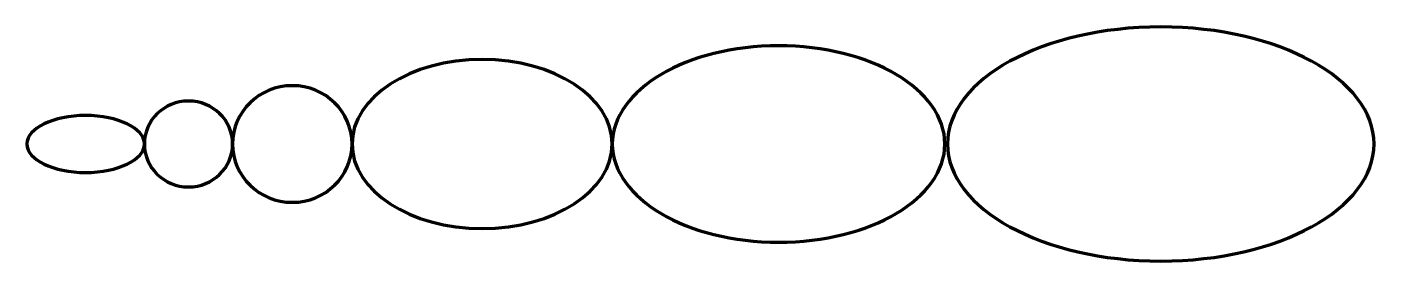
# Model space of a CAD drawing. Header units: inches. Extents: x 0.37 to 8.13, y -6.17 to -4.83.
import ezdxf

# ---------------------------------------------------------------- set-up
doc = ezdxf.new("R2010")
doc.units = ezdxf.units.IN
doc.header["$MEASUREMENT"] = 0
doc.layers.add('Layer 1', color=7, linetype='Continuous')

# ---------------------------------------------------------------- blocks, each defined once
blk = doc.blocks.new('block 2')
at = {"layer": 'Layer 1', "color": 7, "lineweight": 70, "true_color": 0xffffff}
for points in [[(5.6741, -5.5007), (5.6741, -5.1284), (6.2244, -4.8266), (6.9033, -4.8266), (7.5821, -4.8266), (8.1325, -5.1284), (8.1325, -5.5007), (8.1325, -5.8731), (7.5821, -6.1749), (6.9033, -6.1749), (6.2244, -6.1749), (5.6741, -5.8731), (5.6741, -5.5007), (5.6741, -5.5007), (5.6741, -5.5007), (5.6741, -5.5007)], [(3.7425, -5.5007), (3.7425, -5.1882), (4.1715, -4.9349), (4.7008, -4.9349), (5.2301, -4.9349), (5.6591, -5.1882), (5.6591, -5.5007), (5.6591, -5.8132), (5.2301, -6.0666), (4.7008, -6.0666), (4.1715, -6.0666), (3.7425, -5.8132), (3.7425, -5.5007), (3.7425, -5.5007), (3.7425, -5.5007), (3.7425, -5.5007)], [(2.2425, -5.5007), (2.2425, -5.2315), (2.5782, -5.0132), (2.9925, -5.0132), (3.4067, -5.0132), (3.7425, -5.2315), (3.7425, -5.5007), (3.7425, -5.77), (3.4067, -5.9882), (2.9925, -5.9882), (2.5782, -5.9882), (2.2425, -5.77), (2.2425, -5.5007), (2.2425, -5.5007), (2.2425, -5.5007), (2.2425, -5.5007)], [(1.5541, -5.5007), (1.5541, -5.3153), (1.7082, -5.1649), (1.8983, -5.1649), (2.0884, -5.1649), (2.2425, -5.3153), (2.2425, -5.5007), (2.2425, -5.6862), (2.0884, -5.8366), (1.8983, -5.8366), (1.7082, -5.8366), (1.5541, -5.6862), (1.5541, -5.5007), (1.5541, -5.5007), (1.5541, -5.5007), (1.5541, -5.5007)], [(1.0458, -5.5007), (1.0458, -5.364), (1.1596, -5.2532), (1.3, -5.2532), (1.4403, -5.2532), (1.5541, -5.364), (1.5541, -5.5007), (1.5541, -5.6374), (1.4403, -5.7482), (1.3, -5.7482), (1.1596, -5.7482), (1.0458, -5.6374), (1.0458, -5.5007), (1.0458, -5.5007), (1.0458, -5.5007), (1.0458, -5.5007)], [(0.3691, -5.5007), (0.3691, -5.4101), (0.5206, -5.3366), (0.7075, -5.3366), (0.8943, -5.3366), (1.0458, -5.4101), (1.0458, -5.5007), (1.0458, -5.5914), (0.8943, -5.6649), (0.7075, -5.6649), (0.5206, -5.6649), (0.3691, -5.5914), (0.3691, -5.5007), (0.3691, -5.5007), (0.3691, -5.5007), (0.3691, -5.5007)]]:
    blk.add_open_spline(points, degree=3, knots=[0, 0, 0, 0, 1, 1, 1, 2, 2, 2, 3, 3, 3, 4, 4, 4, 5, 5, 5, 5], dxfattribs=at)

msp = doc.modelspace()

# ---------------------------------------------------------------- block references
at = {"layer": 'Layer 1'}
msp.add_blockref('block 2', (0, 0), dxfattribs=at)

doc.saveas('drawing.dxf')
